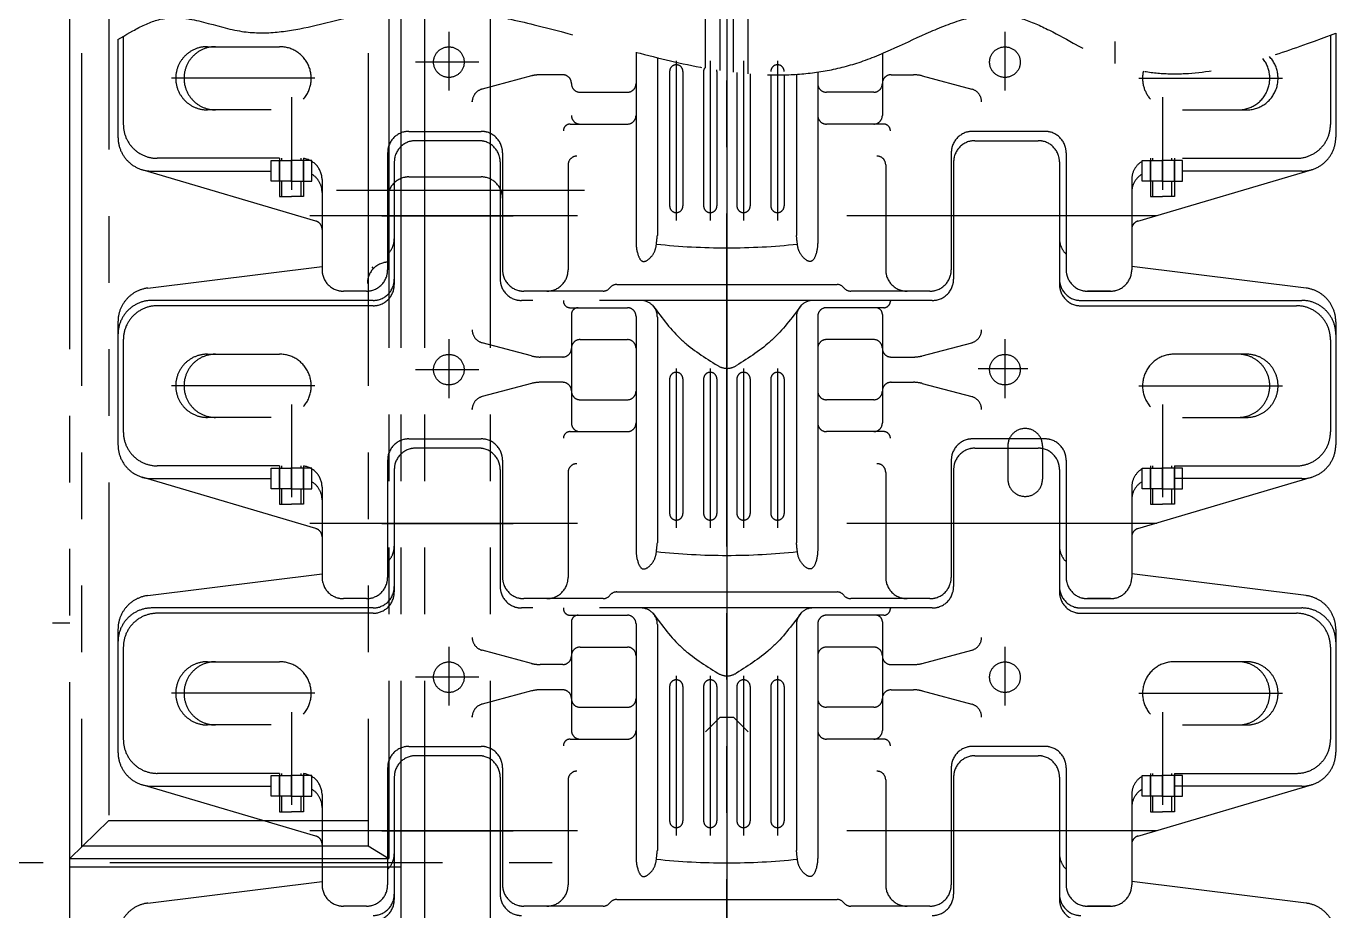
# Model space of a CAD drawing. Header units: millimetres. Extents: x 0 to 16800, y -463 to 11880.
# Drawn here: x 10301 to 12268, y 6011 to 7340 of the extents above; entities that cross this region are included whole.
import ezdxf

# ---------------------------------------------------------------- set-up
doc = ezdxf.new("R2010")
doc.units = ezdxf.units.MM
doc.header["$LTSCALE"] = 400
doc.linetypes.add('G', pattern=[2, 1.25, -0.25, 0.25, -0.25])
doc.linetypes.add('K', pattern=[2.5, 1.25, -0.25, 0.25, -0.25, 0.25, -0.25])
doc.layers.add('05', color=4, linetype='G')
doc.layers.add('07', color=6, linetype='K')

# ---------------------------------------------------------------- blocks, each defined once
blk = doc.blocks.new('fesfewr')
at = {"layer": '05', "color": 142, "linetype": 'G'}
blk.add_line((34241.4, 7222), (41306.1, 7222), dxfattribs=at)
at = {"layer": '07', "color": 6, "linetype": 'K'}
for p, q in [((41060.4, 9495), (41060.4, 7228)), ((41078.7, 9495), (41078.7, 4929.7)), ((41114.2, 9495), (41114.2, 4929.7)), ((41212.9, 9495), (41212.9, 4929.7)), ((40581.3, 4993), (40581.3, 9438)), ((40599.3, 9438), (40599.3, 7245.4)), ((41029.4, 9438), (41029.4, 7247)), ((40640.3, 8793), (40640.3, 7285)), ((41301.9, 8231.6), (40982, 8231.6)), ((41037.7, 8114.6), (41035.4, 8117)), ((40640.3, 7285), (40581.3, 7228)), ((40640.3, 7285), (41029.4, 7285)), ((40601, 7247), (41029.4, 7247)), ((41029.4, 7247), (41060.4, 7228)), ((40581.3, 7228), (41060.4, 7228)), ((40581.3, 7215.5), (41078.7, 7215.5))]:
    blk.add_line(p, q, dxfattribs=at)
blk.add_arc((41060.4, 8092), 32, 90, 180, dxfattribs=at)

msp = doc.modelspace()

# ---------------------------------------------------------------- linework, layer by layer
at = {"layer": '07', "color": 6, "linetype": 'K'}
for p, q in [((11353.45, 2558.15), (11353.45, 10130.81)), ((11935.95, 8916.75), (11935.95, 7283.91)), ((11321.45, 7276.83), (11321.45, 8393.82)), ((11385.45, 7268.33), (11385.45, 8393.82)), ((11343.45, 7273.23), (11343.45, 7640.82)), ((11363.45, 7270.55), (11363.45, 7640.82)), ((11353.45, 7538.43), (11353.45, 6923.41)), ((10438.95, 7319.56), (10438.95, 7173.02)), ((10446.95, 7324.42), (10446.95, 7192.26)), ((10935.85, 7331.45), (10935.85, 7243.02)), ((11771.05, 7331.45), (11771.05, 7243.02)), ((12259.95, 7326.38), (12259.95, 7192.26)), ((12267.95, 7329.37), (12267.95, 7173.02)), ((10573.16, 7309.01), (10681.7, 7309.01)), ((11216.95, 7300.73), (11216.95, 7017.55)), ((11586.95, 7298.78), (11586.95, 7205.69)), ((10980.95, 7285.76), (10885.95, 7285.76)), ((11248.99, 7292.49), (11248.99, 7031.14)), ((11277.45, 7287.76), (11277.45, 7048.08)), ((11328.45, 7287.76), (11328.45, 7048.08)), ((11378.45, 7287.76), (11378.45, 7048.08)), ((11429.45, 7287.76), (11429.45, 7048.08)), ((10734.64, 7261.51), (10519.14, 7261.51)), ((11060.11, 7265.07), (10985.79, 7245.23)), ((11106.95, 7266.76), (11073.01, 7266.76)), ((11267.45, 7271.76), (11267.45, 7069.76)), ((11287.45, 7271.76), (11287.45, 7069.76)), ((11318.45, 7271.76), (11318.45, 7069.76)), ((11338.45, 7271.76), (11338.45, 7069.76)), ((11368.45, 7269.98), (11368.45, 7069.76)), ((11388.45, 7268.09), (11388.45, 7069.76)), ((11419.45, 7266.59), (11419.45, 7069.76)), ((11439.45, 7266.64), (11439.45, 7069.76)), ((11457.91, 7267.47), (11457.91, 7025.56)), ((11489.95, 7270.85), (11489.95, 7017.55)), ((11599.95, 7266.76), (11633.89, 7266.76)), ((11646.79, 7265.07), (11721.11, 7245.23)), ((11972.25, 7261.51), (12187.75, 7261.51)), ((11132.95, 7240.57), (11203.95, 7240.57)), ((11573.95, 7240.57), (11502.95, 7240.57)), ((10699.45, 7233.23), (10699.45, 7094.11)), ((10970.95, 7225.9), (10970.99, 7227.22)), ((11735.95, 7225.9), (11735.9, 7227.22)), ((12007.45, 7233.23), (12007.45, 7094.11)), ((10669.05, 7214.01), (10573.16, 7214.01)), ((12037.84, 7214.01), (12133.73, 7214.01)), ((10875.95, 7181.76), (10984.45, 7181.76)), ((11117.92, 7192.69), (11203.95, 7192.69)), ((11588.97, 7192.69), (11502.95, 7192.69)), ((11830.95, 7181.76), (11722.45, 7181.76)), ((10980.95, 7167.75), (10885.95, 7167.75)), ((11725.95, 7167.75), (11820.95, 7167.75)), ((10681.45, 7141.26), (10497.95, 7141.26)), ((10681.45, 7141.25), (10681.45, 7083.66)), ((10685.05, 7137.94), (10685.05, 7141.25)), ((10713.85, 7137.94), (10713.85, 7141.25)), ((10717.45, 7141.25), (10717.45, 7083.66)), ((10843.95, 7149.76), (10843.95, 6973.76)), ((11016.45, 7149.76), (11016.45, 6973.76)), ((11690.45, 7149.76), (11690.45, 6973.76)), ((11862.95, 7149.76), (11862.95, 6973.76)), ((11989.45, 7141.25), (11989.45, 7083.66)), ((11993.05, 7137.94), (11993.05, 7141.25)), ((12021.85, 7137.94), (12021.85, 7141.25)), ((12025.45, 7141.25), (12025.45, 7083.66)), ((12037.84, 7141.26), (12208.95, 7141.26)), ((10736.13, 7047.02), (10475.48, 7124.11)), ((10489.95, 7122.02), (10669.05, 7122.02)), ((10669.05, 7106.94), (10669.05, 7137.94)), ((10669.05, 7137.94), (10699.45, 7137.94)), ((10681.45, 7106.94), (10681.45, 7137.94)), ((10699.45, 7105.89), (10699.45, 7139)), ((10729.84, 7137.94), (10699.45, 7137.94)), ((10717.45, 7106.94), (10717.45, 7137.94)), ((10729.84, 7106.94), (10729.84, 7137.94)), ((10853.95, 7135.75), (10853.95, 6951.75)), ((11012.95, 7135.75), (11012.95, 6959.75)), ((11114.95, 7131.52), (11114.95, 6973.76)), ((11591.95, 7131.52), (11591.95, 6973.76)), ((11693.95, 7135.75), (11693.95, 6959.75)), ((11852.95, 7135.75), (11852.95, 6951.75)), ((11970.76, 7047.02), (12231.41, 7124.11)), ((11977.05, 7106.94), (11977.05, 7137.94)), ((11977.05, 7137.94), (12007.45, 7137.94)), ((11989.45, 7106.94), (11989.45, 7137.94)), ((12007.45, 7105.89), (12007.45, 7139)), ((12037.84, 7137.94), (12007.45, 7137.94)), ((12025.45, 7106.94), (12025.45, 7137.94)), ((12037.84, 7106.94), (12037.84, 7137.94)), ((12216.95, 7122.02), (12037.84, 7122.02)), ((10699.45, 7106.94), (10669.05, 7106.94)), ((10685.05, 7083.66), (10685.05, 7106.94)), ((10699.45, 7106.94), (10729.84, 7106.94)), ((10713.85, 7083.66), (10713.85, 7106.94)), ((10745.45, 7109.26), (10745.45, 6973.76)), ((10875.95, 7113.3), (10984.45, 7113.3)), ((11961.45, 7109.26), (11961.45, 6973.76)), ((12007.45, 7106.94), (11977.05, 7106.94)), ((11993.05, 7083.66), (11993.05, 7106.94)), ((12007.45, 7106.94), (12037.84, 7106.94)), ((12021.85, 7083.66), (12021.85, 7106.94)), ((10681.45, 7083.66), (10699.45, 7083.66)), ((10717.45, 7083.66), (10699.45, 7083.66)), ((11087.02, 7092.92), (10767.04, 7092.92)), ((11139.33, 7092.92), (10809.57, 7092.92)), ((11989.45, 7083.66), (12007.45, 7083.66)), ((12025.45, 7083.66), (12007.45, 7083.66)), ((11353.45, 7076.41), (11353.45, 6461.39)), ((11129.07, 7054.76), (10726.99, 7054.76)), ((10835.09, 7054.75), (11032.61, 7054.75)), ((11998.91, 7054.76), (11533.62, 7054.76)), ((11978.58, 7054.76), (11573.73, 7054.76)), ((11871.81, 7054.75), (11674.29, 7054.75)), ((11248.99, 7031.14), (11248.99, 7025.56)), ((10483.67, 6946.3), (10745.45, 6978.78)), ((12223.23, 6946.3), (11961.45, 6978.78)), ((11187.95, 6951.76), (11518.95, 6951.76)), ((10821.95, 6927.75), (10489.95, 6927.75)), ((10811.95, 6941.76), (10777.45, 6941.76)), ((11661.95, 6927.75), (11044.95, 6927.75)), ((11167.45, 6941.76), (11048.45, 6941.76)), ((11107.92, 6927.75), (11107.92, 6926.82)), ((11658.45, 6941.76), (11539.44, 6941.76)), ((11598.97, 6927.75), (11598.97, 6926.82)), ((11884.95, 6927.75), (12216.95, 6927.75)), ((11894.95, 6941.76), (11929.45, 6941.76)), ((11929.45, 6941.76), (11894.95, 6941.76)), ((10821.95, 6919.75), (10497.95, 6919.75)), ((11117.92, 6916.82), (11203.95, 6916.82)), ((11119.95, 6906.82), (11119.95, 6743.68)), ((11216.95, 6903.82), (11216.95, 6555.53)), ((11241.66, 6920.43), (11244.34, 6917.27)), ((11465.23, 6920.43), (11462.56, 6917.27)), ((11489.95, 6903.82), (11489.95, 6555.53)), ((11588.97, 6916.82), (11502.95, 6916.82)), ((11586.95, 6906.82), (11586.95, 6743.68)), ((11884.95, 6919.75), (12208.95, 6919.75)), ((10438.95, 6895.69), (10438.95, 6711)), ((11248.99, 6902.75), (11248.99, 6569.13)), ((11457.91, 6902.75), (11457.91, 6563.54)), ((12267.95, 6895.69), (12267.95, 6711)), ((10446.95, 6868.75), (10446.95, 6730.25)), ((10935.85, 6869.43), (10935.85, 6781.01)), ((11132.95, 6868.94), (11203.95, 6868.94)), ((11573.95, 6868.94), (11502.95, 6868.94)), ((11771.05, 6869.43), (11771.05, 6781.01)), ((12259.95, 6868.75), (12259.95, 6730.25)), ((10573.16, 6847), (10681.7, 6847)), ((11060.11, 6844.44), (10985.79, 6864.28)), ((11646.79, 6844.44), (11721.11, 6864.28)), ((12133.73, 6847), (12025.19, 6847)), ((11106.95, 6842.75), (11073.01, 6842.75)), ((11277.45, 6825.75), (11277.45, 6586.06)), ((11328.45, 6825.75), (11328.45, 6586.06)), ((11378.45, 6825.75), (11378.45, 6586.06)), ((11429.45, 6825.75), (11429.45, 6586.06)), ((11599.95, 6842.75), (11633.89, 6842.75)), ((11805.17, 6825.22), (11730.63, 6825.22)), ((10980.95, 6823.75), (10885.95, 6823.75)), ((11267.45, 6809.75), (11267.45, 6607.75)), ((11287.45, 6809.75), (11287.45, 6607.75)), ((11318.45, 6809.75), (11318.45, 6607.75)), ((11338.45, 6809.75), (11338.45, 6607.75)), ((11368.45, 6809.75), (11368.45, 6607.75)), ((11388.45, 6809.75), (11388.45, 6607.75)), ((11419.45, 6809.75), (11419.45, 6607.75)), ((11439.45, 6809.75), (11439.45, 6607.75)), ((10734.64, 6799.5), (10519.14, 6799.5)), ((11060.11, 6803.05), (10985.79, 6783.21)), ((11106.95, 6804.75), (11073.01, 6804.75)), ((11599.95, 6804.75), (11633.89, 6804.75)), ((11646.79, 6803.05), (11721.11, 6783.21)), ((11972.25, 6799.5), (12187.75, 6799.5)), ((10699.45, 6771.23), (10699.45, 6632.11)), ((11132.95, 6778.55), (11203.95, 6778.55)), ((11573.95, 6778.55), (11502.95, 6778.55)), ((12007.45, 6771.23), (12007.45, 6632.11)), ((10669.05, 6752), (10573.16, 6752)), ((10970.95, 6763.89), (10970.99, 6765.2)), ((11735.95, 6763.89), (11735.9, 6765.2)), ((12037.84, 6752), (12133.73, 6752)), ((11117.92, 6730.68), (11203.95, 6730.68)), ((11588.97, 6730.68), (11502.95, 6730.68)), ((10875.95, 6719.75), (10984.45, 6719.75)), ((11830.95, 6719.75), (11722.45, 6719.75)), ((11775.45, 6709.32), (11775.45, 6659.32)), ((11827.45, 6709.32), (11827.45, 6659.32)), ((11827.45, 6709.32), (11827.45, 6659.32)), ((10843.95, 6687.75), (10843.95, 6511.75)), ((10980.95, 6705.75), (10885.95, 6705.75)), ((11016.45, 6687.75), (11016.45, 6511.75)), ((11690.45, 6687.75), (11690.45, 6511.75)), ((11725.95, 6705.75), (11820.95, 6705.75)), ((11862.95, 6687.75), (11862.95, 6511.75)), ((10681.45, 6679.25), (10497.95, 6679.25)), ((10669.05, 6644.94), (10669.05, 6675.94)), ((10669.05, 6675.94), (10699.45, 6675.94)), ((10681.45, 6679.25), (10681.45, 6621.66)), ((10681.45, 6644.94), (10681.45, 6675.94)), ((10685.05, 6675.94), (10685.05, 6679.25)), ((10699.45, 6643.89), (10699.45, 6677)), ((10729.84, 6675.94), (10699.45, 6675.94)), ((10713.85, 6675.94), (10713.85, 6679.25)), ((10717.45, 6679.25), (10717.45, 6621.66)), ((10717.45, 6644.94), (10717.45, 6675.94)), ((10729.84, 6644.94), (10729.84, 6675.94)), ((10853.95, 6673.75), (10853.95, 6489.75)), ((11012.95, 6673.75), (11012.95, 6497.75)), ((11114.95, 6669.5), (11114.95, 6511.75)), ((11591.95, 6669.5), (11591.95, 6511.75)), ((11693.95, 6673.75), (11693.95, 6497.75)), ((11852.95, 6673.75), (11852.95, 6489.75)), ((11977.05, 6644.94), (11977.05, 6675.94)), ((11977.05, 6675.94), (12007.45, 6675.94)), ((11989.45, 6679.25), (11989.45, 6621.66)), ((11989.45, 6644.94), (11989.45, 6675.94)), ((11993.05, 6675.94), (11993.05, 6679.25)), ((12007.45, 6643.89), (12007.45, 6677)), ((12037.84, 6675.94), (12007.45, 6675.94)), ((12021.85, 6675.94), (12021.85, 6679.25)), ((12025.45, 6679.25), (12025.45, 6621.66)), ((12025.45, 6679.25), (12208.95, 6679.25)), ((12025.45, 6644.94), (12025.45, 6675.94)), ((12037.84, 6644.94), (12037.84, 6675.94)), ((10736.13, 6585), (10475.48, 6662.09)), ((10489.95, 6660), (10669.05, 6660)), ((11970.76, 6585), (12231.41, 6662.09)), ((12216.95, 6660), (12025.45, 6660)), ((10699.45, 6644.94), (10669.05, 6644.94)), ((10685.05, 6621.66), (10685.05, 6644.94)), ((10699.45, 6644.94), (10729.84, 6644.94)), ((10713.85, 6621.66), (10713.85, 6644.94)), ((10745.45, 6647.25), (10745.45, 6511.75)), ((11961.45, 6647.25), (11961.45, 6511.75)), ((12007.45, 6644.94), (11977.05, 6644.94)), ((11993.05, 6621.66), (11993.05, 6644.94)), ((12007.45, 6644.94), (12037.84, 6644.94)), ((12021.85, 6621.66), (12021.85, 6644.94)), ((10681.45, 6621.66), (10699.45, 6621.66)), ((10717.45, 6621.66), (10699.45, 6621.66)), ((11353.45, 6614.41), (11353.45, 5999.39)), ((11989.45, 6621.66), (12007.45, 6621.66)), ((12025.45, 6621.66), (12007.45, 6621.66)), ((11129.07, 6592.75), (10726.99, 6592.75)), ((10835.09, 6592.75), (11032.61, 6592.75)), ((11998.91, 6592.76), (11533.62, 6592.76)), ((11978.58, 6592.75), (11573.73, 6592.75)), ((11871.81, 6592.75), (11674.29, 6592.75)), ((11248.99, 6569.13), (11248.99, 6563.54)), ((10483.67, 6484.3), (10745.45, 6516.78)), ((12223.23, 6484.3), (11961.45, 6516.78)), ((10811.95, 6479.75), (10777.45, 6479.75)), ((11167.45, 6479.75), (11048.45, 6479.75)), ((11187.95, 6489.75), (11518.95, 6489.75)), ((11658.45, 6479.75), (11539.44, 6479.75)), ((11894.95, 6479.75), (11929.45, 6479.75)), ((11929.45, 6479.75), (11894.95, 6479.75)), ((10821.95, 6465.75), (10489.95, 6465.75)), ((10821.95, 6457.75), (10497.95, 6457.75)), ((11661.95, 6465.75), (11044.95, 6465.75)), ((11107.92, 6465.75), (11107.92, 6464.82)), ((11117.92, 6454.82), (11203.95, 6454.82)), ((11241.66, 6458.43), (11244.34, 6455.27)), ((11465.23, 6458.43), (11462.56, 6455.27)), ((11588.97, 6454.82), (11502.95, 6454.82)), ((11598.97, 6465.75), (11598.97, 6464.82)), ((11884.95, 6465.75), (12216.95, 6465.75)), ((11884.95, 6457.75), (12208.95, 6457.75)), ((10366.41, 6442.82), (10340.41, 6442.82)), ((10438.95, 6433.69), (10438.95, 6249)), ((11119.95, 6444.82), (11119.95, 6281.68)), ((11216.95, 6441.82), (11216.95, 6093.53)), ((11248.99, 6440.75), (11248.99, 6107.13)), ((11457.91, 6440.75), (11457.91, 6101.54)), ((11489.95, 6441.82), (11489.95, 6093.53)), ((11586.95, 6444.82), (11586.95, 6281.68)), ((12267.95, 6433.69), (12267.95, 6249)), ((10446.95, 6406.75), (10446.95, 6268.25)), ((10935.85, 6407.43), (10935.85, 6319.01)), ((11060.11, 6382.44), (10985.79, 6402.28)), ((11132.95, 6406.94), (11203.95, 6406.94)), ((11573.95, 6406.94), (11502.95, 6406.94)), ((11646.79, 6382.44), (11721.11, 6402.28)), ((11771.05, 6407.43), (11771.05, 6319.01)), ((12259.95, 6406.75), (12259.95, 6268.25)), ((10573.16, 6385), (10681.7, 6385)), ((11106.95, 6380.75), (11073.01, 6380.75)), ((11599.95, 6380.75), (11633.89, 6380.75)), ((12133.73, 6385), (12025.19, 6385)), ((10980.95, 6361.75), (10885.95, 6361.75)), ((11277.45, 6363.75), (11277.45, 6124.06)), ((11328.45, 6363.75), (11328.45, 6124.06)), ((11378.45, 6363.75), (11378.45, 6124.06)), ((11429.45, 6363.75), (11429.45, 6124.06)), ((10734.64, 6337.5), (10519.14, 6337.5)), ((11060.11, 6341.05), (10985.79, 6321.21)), ((11106.95, 6342.75), (11073.01, 6342.75)), ((11267.45, 6347.75), (11267.45, 6145.75)), ((11287.45, 6347.75), (11287.45, 6145.75)), ((11318.45, 6347.75), (11318.45, 6145.75)), ((11338.45, 6347.75), (11338.45, 6145.75)), ((11368.45, 6347.75), (11368.45, 6145.75)), ((11388.45, 6347.75), (11388.45, 6145.75)), ((11419.45, 6347.75), (11419.45, 6145.75)), ((11439.45, 6347.75), (11439.45, 6145.75)), ((11599.95, 6342.75), (11633.89, 6342.75)), ((11646.79, 6341.05), (11721.11, 6321.21)), ((11972.25, 6337.5), (12187.75, 6337.5)), ((11132.95, 6316.55), (11203.95, 6316.55)), ((11573.95, 6316.55), (11502.95, 6316.55)), ((10699.45, 6309.23), (10699.45, 6170.11)), ((10970.95, 6301.89), (10970.99, 6303.2)), ((11343.45, 6301.82), (11321.45, 6279.82)), ((11343.45, 6301.82), (11363.45, 6301.82)), ((11363.45, 6301.82), (11385.45, 6279.82)), ((11735.95, 6301.89), (11735.9, 6303.2)), ((12007.45, 6309.23), (12007.45, 6170.11)), ((10669.05, 6290), (10573.16, 6290)), ((12037.84, 6290), (12133.73, 6290)), ((10875.95, 6257.75), (10984.45, 6257.75)), ((11117.92, 6268.68), (11203.95, 6268.68)), ((11588.97, 6268.68), (11502.95, 6268.68)), ((11830.95, 6257.75), (11722.45, 6257.75)), ((10980.95, 6243.75), (10885.95, 6243.75)), ((11725.95, 6243.75), (11820.95, 6243.75)), ((10681.45, 6217.25), (10497.95, 6217.25)), ((10681.45, 6217.25), (10681.45, 6159.66)), ((10685.05, 6213.94), (10685.05, 6217.25)), ((10713.85, 6213.94), (10713.85, 6217.25)), ((10717.45, 6217.25), (10717.45, 6159.66)), ((10843.95, 6225.75), (10843.95, 6049.75)), ((11016.45, 6225.75), (11016.45, 6049.75)), ((11690.45, 6225.75), (11690.45, 6049.75)), ((11862.95, 6225.75), (11862.95, 6049.75)), ((11989.45, 6217.25), (11989.45, 6159.66)), ((11993.05, 6213.94), (11993.05, 6217.25)), ((12021.85, 6213.94), (12021.85, 6217.25)), ((12025.45, 6217.25), (12025.45, 6159.66)), ((12025.45, 6217.25), (12208.95, 6217.25)), ((10736.13, 6123), (10475.48, 6200.09)), ((10489.95, 6198), (10669.05, 6198)), ((10669.05, 6182.94), (10669.05, 6213.94)), ((10669.05, 6213.94), (10699.45, 6213.94)), ((10681.45, 6182.94), (10681.45, 6213.94)), ((10699.45, 6181.89), (10699.45, 6215)), ((10729.84, 6213.94), (10699.45, 6213.94)), ((10717.45, 6182.94), (10717.45, 6213.94)), ((10729.84, 6182.94), (10729.84, 6213.94)), ((10853.95, 6211.75), (10853.95, 6027.75)), ((11012.95, 6211.75), (11012.95, 6035.75)), ((11114.95, 6207.5), (11114.95, 6049.75)), ((11591.95, 6207.5), (11591.95, 6049.75)), ((11693.95, 6211.75), (11693.95, 6035.75)), ((11852.95, 6211.75), (11852.95, 6027.75)), ((11970.76, 6123), (12231.41, 6200.09)), ((11977.05, 6182.94), (11977.05, 6213.94)), ((11977.05, 6213.94), (12007.45, 6213.94)), ((11989.45, 6182.94), (11989.45, 6213.94)), ((12007.45, 6181.89), (12007.45, 6215)), ((12037.84, 6213.94), (12007.45, 6213.94)), ((12025.45, 6182.94), (12025.45, 6213.94)), ((12216.95, 6198), (12025.45, 6198)), ((12037.84, 6182.94), (12037.84, 6213.94)), ((10699.45, 6182.94), (10669.05, 6182.94)), ((10685.05, 6159.66), (10685.05, 6182.94)), ((10699.45, 6182.94), (10729.84, 6182.94)), ((10713.85, 6159.66), (10713.85, 6182.94)), ((10745.45, 6185.25), (10745.45, 6049.75)), ((11961.45, 6185.25), (11961.45, 6049.75)), ((12007.45, 6182.94), (11977.05, 6182.94)), ((11993.05, 6159.66), (11993.05, 6182.94)), ((12007.45, 6182.94), (12037.84, 6182.94)), ((12021.85, 6159.66), (12021.85, 6182.94)), ((10681.45, 6159.66), (10699.45, 6159.66)), ((10717.45, 6159.66), (10699.45, 6159.66)), ((11989.45, 6159.66), (12007.45, 6159.66)), ((12025.45, 6159.66), (12007.45, 6159.66)), ((10425.41, 6146.32), (10366.41, 6089.32)), ((10425.41, 6146.32), (10657.28, 6146.32)), ((11353.45, 6152.41), (11353.45, 5537.39)), ((11129.07, 6130.75), (10726.99, 6130.75)), ((10835.09, 6130.75), (11032.61, 6130.75)), ((11998.91, 6130.76), (11533.62, 6130.76)), ((11978.58, 6130.75), (11573.73, 6130.75)), ((11871.81, 6130.75), (11674.29, 6130.75)), ((10386.08, 6108.32), (10745.45, 6108.32)), ((11248.99, 6107.13), (11248.99, 6101.54)), ((10366.41, 6089.32), (10745.45, 6089.32)), ((10366.41, 6076.82), (10745.45, 6076.82)), ((10483.67, 6022.3), (10745.45, 6054.78)), ((12223.23, 6022.3), (11961.45, 6054.78)), ((11187.95, 6027.75), (11518.95, 6027.75)), ((10811.95, 6017.75), (10777.45, 6017.75)), ((11167.45, 6017.75), (11048.45, 6017.75)), ((11658.45, 6017.75), (11539.44, 6017.75)), ((11894.95, 6017.75), (11929.45, 6017.75)), ((11929.45, 6017.75), (11894.95, 6017.75))]:
    msp.add_line(p, q, dxfattribs=at)
for centre in [(10935.85, 7285.76), (11771.05, 7285.76), (10935.85, 6823.75), (11771.05, 6823.75), (10935.85, 6361.75), (11771.05, 6361.75)]:
    msp.add_circle(centre, 23, dxfattribs=at)
for centre, radius, start, end in [((10573.16, 7261.51), 47.5, 90, 270), ((10585.59, 7261.51), 47.5, 90, 270), ((10681.7, 7261.51), 47.5, 318.69688, 90), ((11277.45, 7271.76), 10, 0, 180), ((11429.45, 7271.76), 10, 0, 180), ((12121.3, 7261.51), 47.5, 270, 38.54039), ((12133.73, 7261.51), 47.5, 270, 43.36216), ((11073.01, 7216.76), 50, 90, 104.95009), ((11106.95, 7253.76), 13, 0, 90), ((11328.45, 7271.76), 10, 147.79353, 180), ((11328.45, 7271.76), 10, 0, 13.12224), ((11599.95, 7253.76), 13, 90, 180), ((11633.89, 7216.76), 50, 75.04991, 90), ((12025.19, 7261.51), 47.5, 167.03439, 221.30312), ((10990.95, 7225.9), 20, 104.95009, 180), ((11132.95, 7253.57), 13, 180, 270), ((11203.95, 7253.57), 13, 270, 0), ((11502.95, 7253.57), 13, 180, 270), ((11573.95, 7253.57), 13, 270, 0), ((11715.95, 7225.9), 20, 0, 75.04991), ((11132.95, 7205.69), 13, 180, 270), ((11203.95, 7205.69), 13, 270, 0), ((11502.95, 7205.69), 13, 180, 270), ((11573.95, 7205.69), 13, 270, 0), ((10497.95, 7192.26), 51, 180, 270), ((10875.95, 7149.76), 32, 90, 180), ((10984.45, 7149.76), 32, 0, 90), ((11117.92, 7182.69), 10, 90, 180), ((11588.97, 7182.69), 10, 0, 90), ((11722.45, 7149.76), 32, 90, 180), ((11830.95, 7149.76), 32, 0, 90), ((12208.95, 7192.26), 51, 270, 0), ((10489.95, 7173.02), 51, 180, 270), ((10885.95, 7135.75), 32, 90, 180), ((10980.95, 7135.75), 32, 0, 90), ((11725.95, 7135.75), 32, 90, 180), ((11820.95, 7135.75), 32, 0, 90), ((12216.95, 7173.02), 51, 270, 0), ((10713.45, 7109.26), 32, 0, 82.81924), ((11127.95, 7131.52), 13, 88.91908, 180), ((11578.95, 7131.52), 13, 0, 91.08092), ((11993.45, 7109.26), 32, 120.82007, 180), ((10713.45, 7090.02), 32, 0, 59.17993), ((10875.95, 7081.3), 32, 90, 180), ((10984.45, 7081.3), 32, 0, 90), ((11993.45, 7090.02), 32, 120.82007, 180), ((11277.45, 7069.76), 10, 180, 0), ((11328.45, 7069.76), 10, 180, 0), ((11378.45, 7069.76), 10, 180, 0), ((11429.45, 7069.76), 10, 180, 0), ((10732.45, 7034.55), 13, 0, 73.5235), ((11974.45, 7034.55), 13, 106.4765, 180), ((10821.95, 7020.52), 32, 313.43254, 0), ((11353.45, 8006.76), 1000, 263.92155, 276.07845), ((11884.95, 7020.52), 32, 180, 226.56746), ((10777.45, 6973.76), 32, 180, 270), ((10811.95, 6973.76), 32, 270, 0), ((11048.45, 6973.76), 32, 180, 270), ((11082.95, 6973.76), 32, 270, 0), ((11623.95, 6973.76), 32, 180, 270), ((11658.45, 6973.76), 32, 270, 0), ((11894.95, 6973.76), 32, 180, 270), ((11929.45, 6973.76), 32, 270, 0), ((10489.95, 6895.69), 51, 97.07403, 180), ((10821.95, 6959.75), 32, 270, 0), ((10821.95, 6951.75), 32, 270, 0), ((11044.95, 6959.75), 32, 180, 270), ((11167.45, 6954.76), 13, 270, 322.02013), ((11187.95, 6938.76), 13, 90, 142.02013), ((11518.95, 6938.76), 13, 37.97987, 90), ((11539.44, 6954.76), 13, 217.97987, 270), ((11661.95, 6959.75), 32, 270, 0), ((11884.95, 6959.75), 32, 180, 270), ((11884.95, 6951.75), 32, 180, 270), ((12216.95, 6895.69), 51, 0, 82.92597), ((10489.95, 6876.75), 51, 90, 180), ((11117.92, 6926.82), 10, 180, 270), ((11223.99, 6902.75), 25, 0, 90), ((11482.91, 6902.75), 25, 90, 180), ((11588.97, 6926.82), 10, 270, 0), ((12216.95, 6876.75), 51, 0, 90), ((10497.95, 6868.75), 51, 90, 180), ((11129.95, 6906.82), 10, 90, 180), ((11203.95, 6903.82), 13, 0, 90), ((11502.95, 6903.82), 13, 90, 180), ((11576.95, 6906.82), 10, 0, 90), ((12208.95, 6868.75), 51, 0, 90), ((10990.95, 6883.61), 20, 180, 255.04991), ((11132.95, 6855.94), 13, 90, 180), ((11203.95, 6855.94), 13, 0, 90), ((11502.95, 6855.94), 13, 90, 180), ((11573.95, 6855.94), 13, 0, 90), ((11715.95, 6883.61), 20, 284.95009, 0), ((10573.16, 6799.5), 47.5, 90, 270), ((10585.59, 6799.5), 47.5, 90, 270), ((10681.7, 6799.5), 47.5, 318.72403, 90), ((11106.95, 6855.75), 13, 270, 0), ((11599.95, 6855.75), 13, 180, 270), ((12025.19, 6799.5), 47.5, 90, 221.27597), ((12121.3, 6799.5), 47.5, 270, 90), ((12133.73, 6799.5), 47.5, 270, 90), ((11073.01, 6892.75), 50, 255.04991, 270), ((11353.69, 6851.32), 25.59, 236.55292, 303.71752), ((11633.89, 6892.75), 50, 270, 284.95009), ((11277.45, 6809.75), 10, 0, 180), ((11328.45, 6809.75), 10, 0, 180), ((11378.45, 6809.75), 10, 0, 180), ((11429.45, 6809.75), 10, 0, 180), ((11073.01, 6754.75), 50, 90, 104.95009), ((11106.95, 6791.75), 13, 0, 90), ((11132.95, 6791.55), 13, 180, 270), ((11203.95, 6791.55), 13, 270, 0), ((11502.95, 6791.55), 13, 180, 270), ((11573.95, 6791.55), 13, 270, 0), ((11599.95, 6791.75), 13, 90, 180), ((11633.89, 6754.75), 50, 75.04991, 90), ((10990.95, 6763.89), 20, 104.95009, 180), ((11715.95, 6763.89), 20, 0, 75.04991), ((10497.95, 6730.25), 51, 180, 270), ((11117.92, 6720.68), 10, 90, 180), ((11132.95, 6743.68), 13, 180, 270), ((11203.95, 6743.68), 13, 270, 0), ((11502.95, 6743.68), 13, 180, 270), ((11573.95, 6743.68), 13, 270, 0), ((11588.97, 6720.68), 10, 0, 90), ((11801.45, 6709.32), 26, 0, 180), ((12208.95, 6730.25), 51, 270, 0), ((10489.95, 6711), 51, 180, 270), ((10875.95, 6687.75), 32, 90, 180), ((10984.45, 6687.75), 32, 0, 90), ((11722.45, 6687.75), 32, 90, 180), ((11830.95, 6687.75), 32, 0, 90), ((12216.95, 6711), 51, 270, 0), ((10885.95, 6673.75), 32, 90, 180), ((10980.95, 6673.75), 32, 0, 90), ((11725.95, 6673.75), 32, 90, 180), ((11820.95, 6673.75), 32, 0, 90), ((10713.45, 6647.25), 32, 0, 82.81924), ((11127.95, 6669.5), 13, 88.91908, 180), ((11578.95, 6669.5), 13, 0, 91.08092), ((11993.45, 6647.25), 32, 120.82007, 180), ((10713.45, 6628), 32, 0, 59.17993), ((11801.45, 6659.32), 26, 180, 0), ((11993.45, 6628), 32, 120.82007, 180), ((11277.45, 6607.75), 10, 180, 0), ((11328.45, 6607.75), 10, 180, 0), ((11378.45, 6607.75), 10, 180, 0), ((11429.45, 6607.75), 10, 180, 0), ((10732.45, 6572.54), 13, 0, 73.5235), ((11974.45, 6572.54), 13, 106.4765, 180), ((10821.95, 6558.52), 32, 313.43254, 0), ((11353.45, 7544.75), 1000, 263.92155, 276.07845), ((11884.95, 6558.52), 32, 180, 226.56746), ((10777.45, 6511.75), 32, 180, 270), ((10811.95, 6511.75), 32, 270, 0), ((11048.45, 6511.75), 32, 180, 270), ((11082.95, 6511.75), 32, 270, 0), ((11623.95, 6511.75), 32, 180, 270), ((11658.45, 6511.75), 32, 270, 0), ((11894.95, 6511.75), 32, 180, 270), ((11929.45, 6511.75), 32, 270, 0), ((10821.95, 6497.75), 32, 270, 0), ((11044.95, 6497.75), 32, 180, 270), ((11661.95, 6497.75), 32, 270, 0), ((11884.95, 6497.75), 32, 180, 270), ((10489.95, 6433.69), 51, 97.07403, 180), ((10821.95, 6489.75), 32, 270, 0), ((11167.45, 6492.75), 13, 270, 322.02013), ((11187.95, 6476.75), 13, 90, 142.02013), ((11518.95, 6476.75), 13, 37.97987, 90), ((11539.44, 6492.75), 13, 217.97987, 270), ((11884.95, 6489.75), 32, 180, 270), ((12216.95, 6433.69), 51, 0, 82.92597), ((10489.95, 6414.75), 51, 90, 180), ((10497.95, 6406.75), 51, 90, 180), ((11117.92, 6464.82), 10, 180, 270), ((11129.95, 6444.82), 10, 90, 180), ((11203.95, 6441.82), 13, 0, 90), ((11223.99, 6440.75), 25, 0, 90), ((11482.91, 6440.75), 25, 90, 180), ((11502.95, 6441.82), 13, 90, 180), ((11576.95, 6444.82), 10, 0, 90), ((11588.97, 6464.82), 10, 270, 0), ((12208.95, 6406.75), 51, 0, 90), ((12216.95, 6414.75), 51, 0, 90), ((10990.95, 6421.61), 20, 180, 255.04991), ((11715.95, 6421.61), 20, 284.95009, 0), ((11106.95, 6393.75), 13, 270, 0), ((11132.95, 6393.94), 13, 90, 180), ((11203.95, 6393.94), 13, 0, 90), ((11502.95, 6393.94), 13, 90, 180), ((11573.95, 6393.94), 13, 0, 90), ((11599.95, 6393.75), 13, 180, 270), ((10573.16, 6337.5), 47.5, 90, 270), ((10585.59, 6337.5), 47.5, 90, 270), ((10681.7, 6337.5), 47.5, 318.72403, 90), ((11073.01, 6430.75), 50, 255.04991, 270), ((11633.89, 6430.75), 50, 270, 284.95009), ((12025.19, 6337.5), 47.5, 90, 221.27597), ((12121.3, 6337.5), 47.5, 270, 90), ((12133.73, 6337.5), 47.5, 270, 90), ((11277.45, 6347.75), 10, 0, 180), ((11328.45, 6347.75), 10, 0, 180), ((11353.69, 6389.32), 25.59, 236.55292, 303.71752), ((11378.45, 6347.75), 10, 0, 180), ((11429.45, 6347.75), 10, 0, 180), ((11073.01, 6292.75), 50, 90, 104.95009), ((11106.95, 6329.75), 13, 0, 90), ((11599.95, 6329.75), 13, 90, 180), ((11633.89, 6292.75), 50, 75.04991, 90), ((10990.95, 6301.89), 20, 104.95009, 180), ((11132.95, 6329.55), 13, 180, 270), ((11203.95, 6329.55), 13, 270, 0), ((11502.95, 6329.55), 13, 180, 270), ((11573.95, 6329.55), 13, 270, 0), ((11715.95, 6301.89), 20, 0, 75.04991), ((11132.95, 6281.68), 13, 180, 270), ((11203.95, 6281.68), 13, 270, 0), ((11502.95, 6281.68), 13, 180, 270), ((11573.95, 6281.68), 13, 270, 0), ((10497.95, 6268.25), 51, 180, 270), ((10875.95, 6225.75), 32, 90, 180), ((10984.45, 6225.75), 32, 0, 90), ((11117.92, 6258.68), 10, 90, 180), ((11588.97, 6258.68), 10, 0, 90), ((11722.45, 6225.75), 32, 90, 180), ((11830.95, 6225.75), 32, 0, 90), ((12208.95, 6268.25), 51, 270, 0), ((10489.95, 6249), 51, 180, 270), ((10885.95, 6211.75), 32, 90, 180), ((10980.95, 6211.75), 32, 0, 90), ((11725.95, 6211.75), 32, 90, 180), ((11820.95, 6211.75), 32, 0, 90), ((12216.95, 6249), 51, 270, 0), ((10713.45, 6185.25), 32, 0, 82.81924), ((11127.95, 6207.5), 13, 88.91908, 180), ((11578.95, 6207.5), 13, 0, 91.08092), ((11993.45, 6185.25), 32, 120.82007, 180), ((10713.45, 6166), 32, 0, 59.17993), ((11993.45, 6166), 32, 120.82007, 180), ((11277.45, 6145.75), 10, 180, 0), ((11328.45, 6145.75), 10, 180, 0), ((11378.45, 6145.75), 10, 180, 0), ((11429.45, 6145.75), 10, 180, 0), ((10732.45, 6110.54), 13, 0, 73.5235), ((11974.45, 6110.54), 13, 106.4765, 180), ((10821.95, 6096.52), 32, 313.43254, 0), ((11353.45, 7082.75), 1000, 263.92155, 276.07845), ((11884.95, 6096.52), 32, 180, 226.56746), ((10777.45, 6049.75), 32, 180, 270), ((10811.95, 6049.75), 32, 270, 0), ((11048.45, 6049.75), 32, 180, 270), ((11082.95, 6049.75), 32, 270, 0), ((11623.95, 6049.75), 32, 180, 270), ((11658.45, 6049.75), 32, 270, 0), ((11894.95, 6049.75), 32, 180, 270), ((11929.45, 6049.75), 32, 270, 0), ((10489.95, 5971.69), 51, 97.07403, 180), ((10821.95, 6035.75), 32, 270, 0), ((10821.95, 6027.75), 32, 270, 0), ((11044.95, 6035.75), 32, 180, 270), ((11167.45, 6030.75), 13, 270, 322.02013), ((11187.95, 6014.75), 13, 90, 142.02013), ((11518.95, 6014.75), 13, 37.97987, 90), ((11539.44, 6030.75), 13, 217.97987, 270), ((11661.95, 6035.75), 32, 270, 0), ((11884.95, 6035.75), 32, 180, 270), ((11884.95, 6027.75), 32, 180, 270), ((12216.95, 5971.69), 51, 0, 82.92597)]:
    msp.add_arc(centre, radius, start, end, dxfattribs=at)
for points in [[(10438.95, 7319.56), (10511.43, 7351.83), (10625.04, 7331.97), (10823.03, 7360.95), (11145.12, 7320.49), (11558.21, 7287.54), (11770.95, 7356.48), (11935.95, 7283.91), (12267.95, 7329.37)], [(11216.95, 7017.55), (11219.87, 6996.64), (11226.31, 6986.76), (11244.16, 6999.86), (11247.67, 7013.31), (11248.99, 7025.56)], [(11489.95, 7017.55), (11487.02, 6996.64), (11480.59, 6986.76), (11462.74, 6999.86), (11459.23, 7013.31), (11457.91, 7025.56)], [(11243, 6918.85), (11285.74, 6868.3), (11339.58, 6829.96)], [(11463.89, 6918.85), (11421.15, 6868.3), (11367.89, 6830.03)], [(11216.95, 6555.53), (11219.87, 6534.62), (11226.31, 6524.75), (11244.16, 6537.84), (11247.67, 6551.29), (11248.99, 6563.54)], [(11489.95, 6555.53), (11487.02, 6534.62), (11480.59, 6524.75), (11462.74, 6537.84), (11459.23, 6551.29), (11457.91, 6563.54)], [(11243, 6456.85), (11285.74, 6406.3), (11339.58, 6367.96)], [(11463.89, 6456.85), (11421.15, 6406.3), (11367.89, 6368.03)], [(11216.95, 6093.53), (11219.87, 6072.62), (11226.31, 6062.75), (11244.16, 6075.84), (11247.67, 6089.29), (11248.99, 6101.54)], [(11489.95, 6093.53), (11487.02, 6072.62), (11480.59, 6062.75), (11462.74, 6075.84), (11459.23, 6089.29), (11457.91, 6101.54)]]:
    msp.add_spline(points, degree=3, dxfattribs=at)

# ---------------------------------------------------------------- block references
at = {"ltscale": 2}
msp.add_blockref('fesfewr', (-30214.92, -1138.65), dxfattribs=at)

doc.saveas('drawing.dxf')
